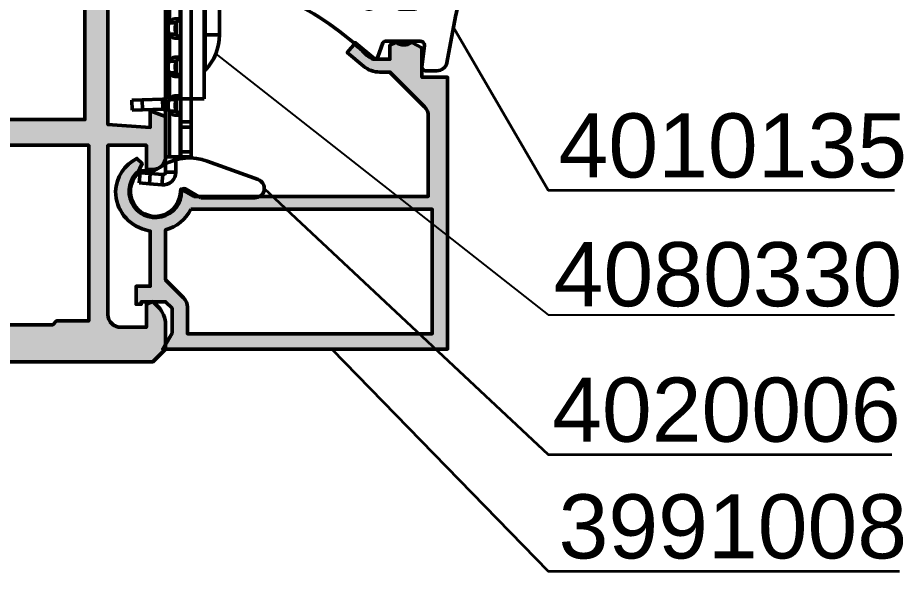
# Model space of a CAD drawing. Header units: millimetres. Extents: x -1 to 196, y 0 to 128.
# Drawn here: x 126.8 to 195.9, y 0 to 43.2 of the extents above; entities that cross this region are included whole.
import ezdxf

# ---------------------------------------------------------------- set-up
doc = ezdxf.new("R2010")
doc.units = ezdxf.units.MM
for name, color, linetype, lineweight in [('AM_1', 14, 'Continuous', 50), ('AM_5', 3, 'Continuous', 25), ('AM_6', 2, 'Continuous', 35), ('AM_C', 2, 'Continuous', 50), ('AM_S', 7, 'Continuous', 50), ('Docu-AM_8', 1, 'Continuous', 25), ('Shellsafeguard', 2, 'Continuous', 35)]:
    doc.layers.add(name, color=color, linetype=linetype, lineweight=lineweight)
doc.styles.add('SWISS', font='swiss.ttf')

# ---------------------------------------------------------------- blocks, each defined once
blk = doc.blocks.new('B-3010118_docu_wos')
at = {"layer": 'Docu-AM_8'}
h = blk.add_hatch(color=256, dxfattribs=at)
edge = h.paths.add_edge_path()
edge.add_line((-1.03442056940482e-13, 1.000000000000077), (-1.029980715962331e-13, 48.99999999999994))
edge.add_line((-1.029980715962331e-13, 48.99999999999994), (0.9999999999998755, 50.00000000000004))
edge.add_line((0.9999999999998755, 50.00000000000004), (2.89583694396481, 50.00000000000001))
edge.add_arc((2.895836943964784, 47.99999999999913), 2.000000000000874, 45.00000000001671, 89.99999999999932, ccw=False)
edge.add_line((4.310050506338087, 49.41421356237326), (4.712132034355987, 49.0121320343556))
edge.add_line((4.712132034355987, 49.0121320343556), (4.500000000000227, 48.49999999999995))
edge.add_line((4.500000000000227, 48.49999999999995), (2.699999999999051, 48.50000000000001))
edge.add_line((2.699999999999051, 48.50000000000001), (2.700000000000049, 46.4999999999995))
edge.add_arc((3.700000000000047, 46.50000000000001), 0.9999999999999982, 180.0000000000293, 269.9999999999999)
edge.add_line((3.700000000000045, 45.50000000000001), (16.89999999999986, 45.50000000000001))
edge.add_line((16.89999999999986, 45.50000000000001), (16.89999999999986, 48.4999999999995))
edge.add_line((16.89999999999986, 48.4999999999995), (15.00000000000023, 48.50000000000006))
edge.add_line((15.00000000000023, 48.50000000000006), (15.00000000000023, 49.00000000000001))
edge.add_arc((16.00000000000021, 49.00000000000002), 0.9999999999999858, 89.99999999999272, 180.0000000000008, ccw=False)
edge.add_line((16.00000000000034, 50.00000000000001), (19.14886532022875, 49.99999999999982))
edge.add_line((19.14886532022875, 49.99999999999982), (19.58562960134768, 48.80000000000059))
edge.add_line((19.58562960134768, 48.80000000000059), (18.27926256615374, 48.79999999999995))
edge.add_line((18.27926256615374, 48.79999999999995), (18.49999999999974, 45.49999999999981))
edge.add_line((18.49999999999974, 45.49999999999981), (48.50000000000005, 45.50000000000684))
edge.add_line((48.50000000000005, 45.50000000000684), (48.72073743384539, 48.79999999999952))
edge.add_line((48.72073743384539, 48.79999999999952), (47.41437039865118, 48.80000000000012))
edge.add_line((47.41437039865118, 48.80000000000012), (47.8511346797708, 49.99999999999981))
edge.add_line((47.8511346797708, 49.99999999999981), (50.99999999999966, 50.00000000000001))
edge.add_arc((50.99999999999979, 49.00000000000002), 0.9999999999999858, -7.958078640513122e-13, 90.00000000000728, ccw=False)
edge.add_line((51.99999999999977, 49.00000000000001), (51.99999999999977, 48.50000000000006))
edge.add_line((51.99999999999977, 48.50000000000006), (50.10000000000014, 48.4999999999995))
edge.add_line((50.10000000000014, 48.4999999999995), (50.10000000000014, 45.50000000000001))
edge.add_line((50.10000000000014, 45.50000000000001), (63.29999999999995, 45.50000000000001))
edge.add_arc((63.29999999999995, 46.50000000000001), 1, 270, 359.9999999999707)
edge.add_line((64.29999999999995, 46.4999999999995), (64.30000000000095, 48.50000000000001))
edge.add_line((64.30000000000095, 48.50000000000001), (62.49999999999977, 48.49999999999995))
edge.add_line((62.49999999999977, 48.49999999999995), (62.28786796564401, 49.0121320343556))
edge.add_line((62.28786796564401, 49.0121320343556), (62.68994949366191, 49.41421356237326))
edge.add_arc((64.10416305603522, 47.99999999999913), 2.000000000000875, 90.0000000000008, 134.9999999999835, ccw=False)
edge.add_line((64.10416305603519, 50.00000000000001), (65.9999999999999, 50.00000000000001))
edge.add_line((65.9999999999999, 50.00000000000001), (66.99999999999977, 49.00000000000001))
edge.add_line((66.99999999999977, 49.00000000000001), (66.99999999999977, 1.000000000000007))
edge.add_line((66.99999999999977, 1.000000000000009), (65.99999999999991, 6.661338147750939e-16))
edge.add_line((65.99999999999991, 6.38623823671004e-16), (64.10416305603519, 5.329070518200751e-15))
edge.add_arc((64.10416305603522, 2.000000000000877), 2.000000000000871, 225.0000000000165, 269.9999999999992, ccw=False)
edge.add_line((62.68994949366191, 0.5857864376267568), (62.28786796564401, 0.987867965644412))
edge.add_line((62.28786796564401, 0.987867965644412), (62.49999999999977, 1.500000000000062))
edge.add_line((62.49999999999977, 1.500000000000062), (64.30000000000095, 1.500000000000005))
edge.add_line((64.30000000000095, 1.500000000000005), (64.29999999999995, 3.500000000000517))
edge.add_arc((63.29999999999995, 3.500000000000005), 1, 2.931199194436777e-11, 90)
edge.add_line((63.29999999999995, 4.500000000000005), (50.10000000000014, 4.500000000000005))
edge.add_line((50.10000000000014, 4.500000000000005), (50.10000000000014, 1.500000000000515))
edge.add_line((50.10000000000014, 1.500000000000515), (51.99999999999977, 1.499999999999948))
edge.add_line((51.99999999999977, 1.499999999999948), (51.99999999999977, 1.000000000000005))
edge.add_arc((50.99999999999979, 0.9999999999999895), 0.9999999999999858, -90.00000000000728, 9.094947017729282e-13, ccw=False)
edge.add_line((50.99999999999966, 1.998401444325282e-15), (47.8511346797708, 1.998517131957586e-13))
edge.add_line((47.8511346797708, 1.998517131957586e-13), (47.4143703986512, 1.199999999999889))
edge.add_line((47.4143703986512, 1.199999999999889), (48.72073743384539, 1.200000000000492))
edge.add_line((48.72073743384539, 1.200000000000492), (48.50000000000006, 4.49999999999317))
edge.add_line((48.50000000000006, 4.49999999999317), (18.49999999999974, 4.50000000000021))
edge.add_line((18.49999999999974, 4.50000000000021), (18.27926256615374, 1.200000000000069))
edge.add_line((18.27926256615374, 1.200000000000069), (19.58562960134768, 1.199999999999422))
edge.add_line((19.58562960134768, 1.199999999999422), (19.14886532022875, 1.976196983832779e-13))
edge.add_line((19.14886532022875, 1.977224148145708e-13), (16.00000000000034, 1.998401444325282e-15))
edge.add_arc((16.00000000000021, 0.9999999999999895), 0.9999999999999875, 179.9999999999991, 270.00000000000733, ccw=False)
edge.add_line((15.00000000000023, 1.000000000000005), (15.00000000000023, 1.499999999999948))
edge.add_line((15.00000000000023, 1.499999999999948), (16.89999999999987, 1.500000000000515))
edge.add_line((16.89999999999987, 1.500000000000515), (16.89999999999986, 4.500000000000005))
edge.add_line((16.89999999999986, 4.500000000000005), (3.700000000000045, 4.500000000000005))
edge.add_arc((3.700000000000047, 3.500000000000007), 0.9999999999999982, 90.0000000000001, 179.9999999999708)
edge.add_line((2.700000000000049, 3.500000000000517), (2.699999999999051, 1.500000000000005))
edge.add_line((2.699999999999051, 1.500000000000005), (4.500000000000227, 1.500000000000062))
edge.add_line((4.500000000000227, 1.500000000000062), (4.712132034355987, 0.987867965644412))
edge.add_line((4.712132034355987, 0.987867965644412), (4.310050506338087, 0.5857864376267568))
edge.add_arc((2.895836943964784, 2.000000000000877), 2.000000000000871, 270.0000000000007, 314.99999999998346, ccw=False)
edge.add_line((2.89583694396481, 5.329070518200751e-15), (0.9999999999998763, -3.209471837271603e-14))
edge.add_line((0.9999999999998763, -3.209471837271603e-14), (-1.034727858950646e-13, 1.000000000000077))
h.paths.add_polyline_path([(48.10000002715257, 43.70000000000687), (18.89999997284858, 43.69999999999985), (18.89999997284858, 6.300000000000171), (48.10000002715257, 6.299999999993149)], flags=0)
edge = h.paths.add_edge_path(flags=0)
edge.add_line((16.90000020798141, 44.00000000000293), (3.199999999999477, 44.00000000000009))
edge.add_line((3.199999999999477, 44.00000000000009), (3.199999999999547, 41.49999999999988))
edge.add_line((3.199999999999547, 41.49999999999988), (2.899999999999908, 41.2000000000001))
edge.add_line((2.899999999999908, 41.2000000000001), (2.900000000001242, 28.12347523777213))
edge.add_line((2.900000000001242, 28.12347523777213), (2.876190476191719, 28.04910677972994))
edge.add_arc((12.40000000000122, 25.00000000000001), 9.999999999999982, 162.2472098380533, 197.7527901619468)
edge.add_line((2.876190476191724, 21.95089322027006), (2.900000000001244, 21.87652476222787))
edge.add_line((2.900000000001244, 21.87652476222787), (2.900000000000598, 8.800000000000196))
edge.add_line((2.900000000000598, 8.800000000000196), (3.199999999999546, 8.500000000000137))
edge.add_line((3.199999999999546, 8.500000000000137), (3.199999999999477, 5.999999999999932))
edge.add_line((3.199999999999477, 5.999999999999932), (16.90000020797842, 6.000000000000018))
edge.add_line((16.90000020797842, 6.000000000000018), (16.90000020689833, 21.87652476222788))
edge.add_line((16.90000020689833, 21.87652476222788), (16.92380973070785, 21.95089322027007))
edge.add_arc((7.400000206898351, 25), 9.999999999999975, 342.2472098380533, 377.7527901619468)
edge.add_line((16.92380973070784, 28.04910677972996), (16.90000020689832, 28.12347523777214))
edge.add_line((16.90000020689832, 28.12347523777214), (16.90000020798141, 44.00000000000293))
edge = h.paths.add_edge_path(flags=0)
edge.add_line((63.80000000000007, 44.00000000000009), (50.09999979201653, 43.99999999999999))
edge.add_line((50.09999979201653, 43.99999999999999), (50.0999997931026, 28.12347523777213))
edge.add_line((50.0999997931026, 28.12347523777213), (50.07619026929307, 28.04910677972994))
edge.add_arc((59.59999979310258, 25.00000000000001), 9.999999999999988, 162.2472098380533, 197.7527901619468)
edge.add_line((50.07619026929308, 21.95089322027006), (50.0999997931026, 21.87652476222787))
edge.add_line((50.0999997931026, 21.87652476222787), (50.09999979201653, 6.000000000000032))
edge.add_line((50.09999979201653, 6.000000000000031), (63.80000000000007, 5.999999999999932))
edge.add_line((63.80000000000007, 5.999999999999932), (63.8, 8.500000000000139))
edge.add_line((63.8, 8.500000000000139), (64.09999999999964, 8.79999999999992))
edge.add_line((64.09999999999964, 8.79999999999992), (64.09999999999968, 21.87652476222787))
edge.add_line((64.09999999999968, 21.87652476222787), (64.1238095238092, 21.95089322027007))
edge.add_arc((54.59999999999968, 25.00000000000001), 9.999999999999996, 342.2472098380533, 377.7527901619467)
edge.add_line((64.1238095238092, 28.04910677972994), (64.09999999999968, 28.12347523777213))
edge.add_line((64.09999999999968, 28.12347523777213), (64.09999999999964, 41.20000000000012))
edge.add_line((64.09999999999964, 41.20000000000012), (63.8, 41.49999999999988))
edge.add_line((63.8, 41.49999999999988), (63.80000000000007, 44.00000000000009))
at = {"layer": 'AM_S'}
blk.add_lwpolyline([(66.99999999999977, 49.00000000000001), (66.99999999999977, 1.000000000000009), (65.99999999999991, 6.38623823671004e-16), (64.10416305603519, 5.329070518200751e-15, -0.1989123673795796), (62.68994949366191, 0.5857864376267568), (62.28786796564401, 0.987867965644412), (62.49999999999977, 1.500000000000062), (64.30000000000095, 1.500000000000005), (64.29999999999995, 3.500000000000517, 0.4142135623729452), (63.29999999999995, 4.500000000000005), (50.10000000000014, 4.500000000000005), (50.10000000000014, 1.500000000000515), (51.99999999999977, 1.499999999999948), (51.99999999999977, 1.000000000000005, -0.4142135623731367), (50.99999999999966, 1.998401444325282e-15), (47.8511346797708, 1.998517131957586e-13), (47.4143703986512, 1.199999999999889), (48.72073743384539, 1.200000000000492), (48.50000000000006, 4.49999999999317), (18.49999999999974, 4.50000000000021)], format="xyb", dxfattribs=at)
for points in [[(48.10000002715257, 43.70000000000687), (18.89999997284858, 43.69999999999985), (18.89999997284858, 6.300000000000171), (48.10000002715257, 6.299999999993149), (48.10000002715257, 43.70000000000687, 0.4142135623731638)], [(63.80000000000007, 44.00000000000009), (50.09999979201653, 43.99999999999999), (50.0999997931026, 28.12347523777213), (50.07619026929307, 28.04910677972994, 0.156173761888607), (50.07619026929308, 21.95089322027006), (50.0999997931026, 21.87652476222787), (50.09999979201653, 6.000000000000031), (63.80000000000007, 5.999999999999932), (63.8, 8.500000000000139), (64.09999999999964, 8.79999999999992), (64.09999999999968, 21.87652476222787), (64.1238095238092, 21.95089322027007, 0.1561737618886064), (64.1238095238092, 28.04910677972994), (64.09999999999968, 28.12347523777213), (64.09999999999964, 41.20000000000012), (63.8, 41.49999999999988), (63.80000000000007, 44.00000000000009, 0.414213562373428)]]:
    blk.add_lwpolyline(points, format="xyb", close=True, dxfattribs=at)
blk = doc.blocks.new('B-3991008_docu_wos')
at = {"layer": 'Docu-AM_8'}
h = blk.add_hatch(color=256, dxfattribs=at)
edge = h.paths.add_edge_path()
edge.add_line((-11.89999999999996, 2.203115392854691), (-12.48361182593791, 1.192270058432068))
edge.add_line((-12.48361182593791, 1.192270058432068), (-12.03999999999996, 1.132588937151354))
edge.add_arc((-12.29999999999995, -0.8000000000000375), 1.949999999999984, -133.4080127777193, 82.33774433923429, ccw=False)
edge.add_line((-13.64001877441193, -2.216633221487996), (-14.47321452147776, -1.828107663889092))
edge.add_line((-14.47321452147776, -1.828107663889092), (-14.8688738196423, -2.23306716015211))
edge.add_arc((-12.18013562322083, -0.902395558627594), 2.999999999999932, 206.3310657647786, 267.7101380083817)
edge.add_arc((-12.29999999999991, -0.7999999999999797), 3.100000000000013, 269.9999888791808, 345.5224878140693)
edge.add_line((-9.29843790668916, -1.575000000000024), (-9.201613323033987, -1.200000000000034))
edge.add_line((-9.201613323033987, -1.200000000000034), (-4.899999999999963, -1.200000000000024))
edge.add_line((-4.899999999999963, -1.200000000000024), (-4.899999999999988, -2.3))
edge.add_line((-4.899999999999988, -2.3), (-3.5, -2.300000000000026))
edge.add_line((-3.5, -2.300000000000026), (-3.5, -1.90000000000007))
edge.add_line((-3.5, -1.90000000000007), (-3.69999999999996, -1.90000000000007))
edge.add_line((-3.69999999999996, -1.90000000000007), (-3.69999999999996, 2.131628207280301e-14))
edge.add_line((-3.69999999999996, 2.131628207280301e-14), (-3.19999999999996, 0.5000000000000213))
edge.add_line((-3.19999999999996, 0.5000000000000213), (-1.246410161513722, 0.5000000000000213))
edge.add_line((-1.246410161513722, 0.5000000000000213), (0, -0.2196152422706432))
edge.add_line((-1.035751345774633e-16, -0.2196152422706432), (3.061616997868395e-17, 22.00000000000001))
edge.add_line((3.061616997868395e-17, 22.00000000000001), (-21.20000005166107, 22.00000000000036))
edge.add_line((-21.20000005166107, 22.00000000000036), (-21.19999970891076, 20.00000000000001))
edge.add_line((-21.19999970891076, 20.00000000000001), (-23.50000034275029, 20.00000000000001))
edge.add_line((-23.50000034275029, 20.00000000000001), (-23.90397134275074, 19.20536999999998))
edge.add_arc((-24.71191408617337, 18.61610855630205), 1.000000262839087, -38.88618498072577, 36.104604522801424, ccw=False)
edge.add_line((-23.93351934275081, 17.98833299999998), (-23.70000134275062, 17.49999999999999))
edge.add_line((-23.70000134275062, 17.49999999999999), (-22.6, 17.49999999999999))
edge.add_line((-22.6, 17.49999999999999), (-22.6, 16.35044140847464))
edge.add_line((-22.6, 16.35044140847464), (-23.88302331593942, 14.82139397750241))
edge.add_line((-23.88302331593942, 14.82139397750241), (-23.11697834275067, 14.17860699999998))
edge.add_line((-23.11697834275067, 14.17860699999998), (-22.06791234275035, 15.42883599999997))
edge.add_arc((-23.60000193702863, 16.71441338904894), 2.000001937031503, 319.9999654235025, 359.9999029109925)
edge.add_line((-21.6, 16.71440999999997), (-21.6, 17.49999999999999))
edge.add_line((-21.6, 17.49999999999999), (-18.89289356156398, 20.20710678118659))
edge.add_arc((-18.18560741532434, 19.49973156122806), 1.00031664710426, 89.43748814388391, 134.9963923888267, ccw=False)
edge.add_line((-18.17578678037764, 20.49999999999994), (-11.89999999999996, 20.49999999999994))
edge.add_line((-11.89999999999996, 20.49999999999994), (-11.89999999999996, 2.203115392854691))
edge = h.paths.add_edge_path(flags=16)
edge.add_arc((-12.29999999999995, -0.800000000000034), 3.100000000000001, 14.955248316643974, 63.15278667399599, ccw=False)
edge.add_line((-9.30500417362557, 3.404394821604484e-17), (-5.397056274847699, 0))
edge.add_line((-5.397056274847699, 0), (-3.989949493661136, 1.40710678118657))
edge.add_arc((-3.282842712474586, 0.7000000000000242), 0.9999999999999999, 90, 135.0000000000001, ccw=False)
edge.add_line((-3.282842712474587, 1.700000000000024), (-1.199999999999996, 1.700000000000025))
edge.add_line((-1.199999999999996, 1.700000000000025), (-1.199999999999996, 20.8))
edge.add_line((-1.199999999999996, 20.8), (-10.89999999999996, 20.79999999999998))
edge.add_line((-10.89999999999996, 20.79999999999998), (-10.89999999999996, 1.965863337187841))
at = {"layer": 'AM_S'}
for points in [[(-11.89999999999996, 2.203115392854691), (-12.48361182593791, 1.192270058432068), (-12.03999999999996, 1.132588937151354, -1.373175899358104), (-13.64001877441193, -2.216633221487996), (-14.47321452147776, -1.828107663889092), (-14.8688738196423, -2.23306716015211, 0.2744090491249453), (-12.30000060169414, -3.899999999999935, 0.3419987673188581), (-9.29843790668916, -1.575000000000024), (-9.201613323033987, -1.200000000000034), (-4.899999999999963, -1.200000000000024), (-4.899999999999988, -2.3), (-3.5, -2.300000000000026), (-3.5, -1.90000000000007), (-3.69999999999996, -1.90000000000007), (-3.69999999999996, 2.131628207280301e-14), (-3.19999999999996, 0.5000000000000213), (-1.246410161513722, 0.5000000000000213), (-1.035751345774633e-16, -0.2196152422706432), (3.061616997868395e-17, 22.00000000000001), (-21.20000005166107, 22.00000000000036), (-21.19999970891076, 20.00000000000001), (-23.50000034275029, 20.00000000000001), (-23.90397134275074, 19.20536999999998, -0.3394094402287316), (-23.93351934275081, 17.98833299999998), (-23.70000134275062, 17.49999999999999), (-22.6, 17.49999999999999), (-22.6, 16.35044140847464), (-23.88302331593942, 14.82139397750241), (-23.11697834275067, 14.17860699999998), (-22.06791234275035, 15.42883599999997, 0.1763266994656899), (-21.6, 16.71440999999997), (-21.6, 17.49999999999999), (-18.89289356156398, 20.20710678118659, -0.2014487717177971), (-18.17578678037764, 20.49999999999994), (-11.89999999999996, 20.49999999999994), (-11.89999999999996, 2.203115392854691)], [(-10.89999999999996, 1.965863337187841, -0.2134575926161353), (-9.30500417362557, 3.404394821604484e-17), (-5.397056274847699, 0), (-3.989949493661136, 1.40710678118657, -0.1989123673796585), (-3.282842712474587, 1.700000000000024), (-1.199999999999996, 1.700000000000025), (-1.199999999999996, 20.8), (-10.89999999999996, 20.79999999999998), (-10.89999999999996, 1.965863337187841)]]:
    blk.add_lwpolyline(points, format="xyb", close=True, dxfattribs=at)
blk = doc.blocks.new('B-4020006_docu_wos')
at = {"layer": 'AM_C'}
blk.add_lwpolyline([(0.5, 3.550000000000182), (-0.1928699384586139, 2.349914063552205, 0.580267303063473), (-0.01791687035046152, 2.049921702348001, -1.597324648268597), (-1.600000000000023, -1.281600561797859), (-1.600000000000023, -0.1248711305961479), (-2.067384683690022, 0.6846628882340156, -0.2216946626429356), (-2.362053551695908, 4.05274346153692), (-0.9185231964214609, 8.018810516950907, -0.8390996311772809), (0.5, 7.768686604660616), (0.5, 5.248306118210166)], format="xyb", close=True, dxfattribs=at)
blk = doc.blocks.new('4010135')
at = {"layer": 'AM_C'}
for points in [[(-2.238378287470823, 2.63018659275167), (-2.899827065722775, 2.776847363241359, -0.2233698971046997), (-3.91000535953458, 3.557272837915662, 0.7874867761901465), (-5.799999042576474, 3.101127869273114), (-5.799999042576474, -0.5338721307271044, 0.1717144022899822), (-4.909920539694667, -3.05002221356699), (-4.585265428278717, -3.342342988888049, 0.1853390449315336), (-3.916134821919741, -3.59919816341062), (-3.332374941592889, -3.59919816341062, -0.6370702610958396), (-2.924551200306723, -4.473778998946727), (-4.626739426734957, -9.158497155736768, -0.1434314828787488), (-4.726565439902515, -9.29442728005506, -0.1766695628238609), (-4.797464884757574, -9.101452799266553), (-4.800001650218292, -8.02818405495509, 1.000000000820413), (-5.799998856955199, -8.030547636665688), (-5.795126208430702, -10.09209469101552, 0.7295156890778255), (-3.556599913297532, -10.54881831806779, -0.08839701829080437), (0.7866792923286994, -4.297179668864374, 0.03355641422639791), (1.052749361146425, -3.881230703025722, 0.4801675432281971), (0.9026062269751947, -3.437712727010876), (-0.1684038446876457, -3.047896940326609, -0.3152987891044773), (-0.2999998160225914, -2.85995841616932), (-0.2999998160225914, -0.09999992381108314, -0.4496975790873204), (0.03579866476366078, 0.1978565328472541), (1.664201703191338, 0.002143619529306307, 0.4496975793339012), (2.000000183977363, 0.3000000761885531), (2.000000183977363, 1.172823576364863, 0.348859483845986), (1.380950757747542, 1.952090468932511), (-2.238378287470823, 2.63018659275167)], [(-3.309999042576692, 0.04712786927302659, -0.309238000224717), (-2.799999042576474, -0.698872130727068), (-2.799999042576474, -1.598872130727614, -0.6390370000000004), (-4.117999042576685, -2.208872130727286, -0.2202290002150513), (-4.999999042576519, -0.3028721307273372), (-4.999999042576519, 3.151127869272386, -0.9999999999999999), (-4.699999042576565, 3.151127869272386), (-4.699999042576565, 2.784127869273107, -0.3178370002258206), (-4.89999904257661, 2.50112786927275), (-4.902999042576539, 2.37612786927275, 0.3092369999999997), (-3.309999042576692, 0.04712786927302659)]]:
    blk.add_lwpolyline(points, format="xyb", close=True, dxfattribs=at)
blk = doc.blocks.new('4080323_Side')
at = {"layer": 'AM_C'}
for p, q in [((0.2174311485450744, 37.39923893961895), (0.2871557427424705, 38.19619469809276)), ((0.2871557427424705, 38.19619469809276), (1.265158231903115, 38.11063056739112)), ((1.195433637705719, 37.31367480891731), (1.265158231903115, 38.11063056739112)), ((2.06211399037602, 38.04090597319281), (1.265158231903115, 38.11063056739112)), ((2.06211399037602, 38.04090597319281), (1.992389396178623, 37.24395021471991)), ((1.195433637705719, 37.31367480891731), (0.2174311485450744, 37.39923893961895)), ((1.195433637705719, 37.31367480891731), (1.992389396178623, 37.24395021471991)), ((-0.8000000000047294, 36.0000000000009), (-0.8000000000047294, 37.20000000000072)), ((-5.456968210637569e-12, 37.20000000000072), (-0.8000000000047294, 37.20000000000072)), ((-5.456968210637569e-12, 36.0000000000009), (-5.456968210637569e-12, 37.20000000000072)), ((-2, 36.0000000000009), (-2, 35.61159660434259)), ((-2, 36.0000000000009), (-1.200000000000728, 36.0000000000009)), ((-1.141421356238425, 36.0000000000009), (-1.200000000000728, 36.0000000000009)), ((-1.200000000000728, 35.61159660434259), (-1.200000000000728, 36.0000000000009)), ((-1.141421356238425, 32.7500000000009), (-1.141421356238425, 36.0000000000009)), ((-0.2928932188151521, 36.0000000000009), (-1.141421356238425, 36.0000000000009)), ((-0.2928932188151521, 32.45000000000072), (-0.2928932188151521, 36.0000000000009)), ((-0.2928932188151521, 36.0000000000009), (-1.818989403545856e-12, 36.0000000000009)), ((-1.818989403545856e-12, 1.000000000000909), (-1.818989403545856e-12, 36.0000000000009)), ((-2, 34.0000000000009), (-2, 35.61159660434259)), ((-1.200000000000728, 35.61159660434259), (-2, 35.61159660434259)), ((-1.200000000000728, 35.61159660434259), (-1.199999999998909, 33.6900094323837)), ((-2, 33.6900094323837), (-2, 34.0000000000009)), ((-2, 33.6900094323837), (-2, 33.27841282804183)), ((-2, 33.6900094323837), (-1.199999999998909, 33.6900094323837)), ((-2, 31.5000000000009), (-2, 33.27841282804183)), ((-1.199999999998909, 33.27841282804183), (-2, 33.27841282804183)), ((-1.199999999998909, 33.27841282804183), (-1.199999999998909, 33.6900094323837)), ((-1.199999999998909, 33.27841282804183), (-1.199999999998909, 3.721587171959072)), ((-1.141421356238425, 32.7500000000009), (-1.200000000000728, 32.7500000000009)), ((-0.7171572875267884, 32.7500000000009), (-1.141421356238425, 32.7500000000009)), ((-0.8585786437652132, 32.45000000000072), (-0.2928932188151521, 32.45000000000072)), ((-0.8585786437652132, 32.45000000000072), (-0.8585786437652132, 31.55000000000108)), ((0.2069798993361474, 32.30012183459711), (1.798903488628639, 32.35571303130745)), ((0.2348994966978353, 31.50060917298196), (0.2069798993361474, 32.30012183459711)), ((2.598416150243793, 32.38363262866914), (1.798903488628639, 32.35571303130745)), ((1.826823085992146, 31.55620036969139), (1.798903488628639, 32.35571303130745)), ((2.598416150243793, 32.38363262866914), (2.626335747605481, 31.58411996705399)), ((-2, 1.000000000000909), (-2, 31.5000000000009)), ((-1.200000000000728, 31.2500000000009), (-1.141421356238425, 31.2500000000009)), ((-1.141421356238425, 29.7500000000009), (-1.141421356238425, 31.2500000000009)), ((-1.141421356238425, 31.2500000000009), (-0.7171572875267884, 31.2500000000009)), ((-0.2928932188151521, 31.55000000000108), (-0.8585786437652132, 31.55000000000108)), ((-0.2928932188151521, 29.45000000000072), (-0.2928932188151521, 31.55000000000108)), ((0.2348994966978353, 31.50060917298196), (1.826823085992146, 31.55620036969139)), ((1.826823085992146, 31.55620036969139), (2.626335747605481, 31.58411996705399)), ((-1.141421356238425, 29.7500000000009), (-1.200000000000728, 29.7500000000009)), ((-0.7171572875267884, 29.7500000000009), (-1.141421356238425, 29.7500000000009)), ((-0.8585786437652132, 29.45000000000072), (-0.2928932188151521, 29.45000000000072)), ((-0.8585786437652132, 29.45000000000072), (-0.8585786437652132, 28.55000000000108)), ((-0.2928932188151521, 28.55000000000108), (-0.8585786437652132, 28.55000000000108)), ((-0.2928932188151521, 26.45000000000072), (-0.2928932188151521, 28.55000000000108)), ((-1.200000000000728, 28.2500000000009), (-1.141421356238425, 28.2500000000009)), ((-1.141421356238425, 26.7500000000009), (-1.141421356238425, 28.2500000000009)), ((-1.141421356238425, 28.2500000000009), (-0.7171572875267884, 28.2500000000009)), ((-1.141421356238425, 26.7500000000009), (-1.200000000000728, 26.7500000000009)), ((-0.7171572875267884, 26.7500000000009), (-1.141421356238425, 26.7500000000009)), ((-0.8585786437652132, 26.45000000000072), (-0.2928932188151521, 26.45000000000072)), ((-0.8585786437652132, 26.45000000000072), (-0.8585786437652132, 25.55000000000017)), ((-1.200000000000728, 25.2500000000009), (-1.141421356238425, 25.2500000000009)), ((-1.141421356238425, 23.7500000000009), (-1.141421356238425, 25.2500000000009)), ((-1.141421356238425, 25.2500000000009), (-0.7171572875267884, 25.2500000000009)), ((-0.2928932188151521, 25.55000000000108), (-0.8585786437652132, 25.55000000000017)), ((-0.2928932188151521, 23.45000000000072), (-0.2928932188151521, 25.55000000000108)), ((-1.141421356238425, 23.7500000000009), (-1.200000000000728, 23.7500000000009)), ((-0.7171572875267884, 23.7500000000009), (-1.141421356238425, 23.7500000000009)), ((-0.8585786437652132, 23.45000000000072), (-0.2928932188151521, 23.45000000000072)), ((-0.8585786437652132, 23.45000000000072), (-0.8585786437652132, 22.55000000000017)), ((-1.200000000000728, 22.2500000000009), (-1.141421356238425, 22.2500000000009)), ((-1.141421356238425, 20.7500000000009), (-1.141421356238425, 22.2500000000009)), ((-1.141421356238425, 22.2500000000009), (-0.7171572875267884, 22.2500000000009)), ((-0.2928932188151521, 22.55000000000108), (-0.8585786437652132, 22.55000000000017)), ((-0.2928932188151521, 20.45000000000072), (-0.2928932188151521, 22.55000000000108)), ((-1.141421356238425, 20.7500000000009), (-1.200000000000728, 20.7500000000009)), ((-0.7171572875267884, 20.7500000000009), (-1.141421356238425, 20.7500000000009)), ((-0.8585786437652132, 20.45000000000072), (-0.2928932188151521, 20.45000000000072)), ((-0.8585786437652132, 20.45000000000072), (-0.8585786437652132, 19.55000000000017)), ((-0.2928932188151521, 19.55000000000108), (-0.8585786437652132, 19.55000000000017)), ((-0.2928932188151521, 17.45000000000072), (-0.2928932188151521, 19.55000000000108)), ((-1.200000000000728, 19.2500000000009), (-1.141421356238425, 19.2500000000009)), ((-1.141421356238425, 17.7500000000009), (-1.141421356238425, 19.2500000000009)), ((-1.141421356238425, 19.2500000000009), (-0.7171572875267884, 19.2500000000009)), ((-1.141421356238425, 17.7500000000009), (-1.200000000000728, 17.7500000000009)), ((-0.7171572875267884, 17.7500000000009), (-1.141421356238425, 17.7500000000009)), ((-0.8585786437652132, 17.45000000000072), (-0.2928932188151521, 17.45000000000072)), ((-0.8585786437652132, 17.45000000000072), (-0.8585786437652132, 16.55000000000017)), ((-1.200000000000728, 16.2500000000009), (-1.141421356238425, 16.2500000000009)), ((-1.141421356238425, 14.7500000000009), (-1.141421356238425, 16.2500000000009)), ((-1.141421356238425, 16.2500000000009), (-0.7171572875267884, 16.2500000000009)), ((-0.2928932188151521, 16.55000000000108), (-0.8585786437652132, 16.55000000000017)), ((-0.2928932188151521, 14.45000000000072), (-0.2928932188151521, 16.55000000000108)), ((-1.141421356238425, 14.7500000000009), (-1.200000000000728, 14.7500000000009)), ((-0.7171572875267884, 14.7500000000009), (-1.141421356238425, 14.7500000000009)), ((-0.8585786437652132, 14.45000000000072), (-0.2928932188151521, 14.45000000000072)), ((-0.8585786437652132, 14.45000000000072), (-0.8585786437652132, 13.55000000000017)), ((-1.200000000000728, 13.2500000000009), (-1.141421356238425, 13.2500000000009)), ((-1.141421356238425, 11.75000000000091), (-1.141421356238425, 13.2500000000009)), ((-1.141421356238425, 13.2500000000009), (-0.7171572875267884, 13.2500000000009)), ((-0.2928932188151521, 13.55000000000108), (-0.8585786437652132, 13.55000000000017)), ((-0.2928932188151521, 11.45000000000073), (-0.2928932188151521, 13.55000000000108)), ((-1.141421356238425, 11.75000000000091), (-1.200000000000728, 11.75000000000091)), ((-0.7171572875267884, 11.75000000000091), (-1.141421356238425, 11.75000000000091)), ((-0.8585786437652132, 11.45000000000073), (-0.2928932188151521, 11.45000000000073)), ((-0.8585786437652132, 11.45000000000073), (-0.8585786437652132, 10.55000000000018)), ((-0.2928932188151521, 10.55000000000109), (-0.8585786437652132, 10.55000000000018)), ((-0.2928932188151521, 8.450000000000728), (-0.2928932188151521, 10.55000000000109)), ((-1.200000000000728, 10.25000000000091), (-1.141421356238425, 10.25000000000091)), ((-1.141421356238425, 8.75000000000091), (-1.141421356238425, 10.25000000000091)), ((-1.141421356238425, 10.25000000000091), (-0.7171572875267884, 10.25000000000091)), ((-1.141421356238425, 8.75000000000091), (-1.200000000000728, 8.75000000000091)), ((-0.7171572875267884, 8.75000000000091), (-1.141421356238425, 8.75000000000091)), ((-0.8585786437652132, 8.450000000000728), (-0.2928932188151521, 8.450000000000728)), ((-0.8585786437652132, 8.450000000000728), (-0.8585786437652132, 7.550000000000182)), ((-1.200000000000728, 7.250000000000909), (-1.141421356238425, 7.250000000000909)), ((-1.141421356238425, 5.750000000000909), (-1.141421356238425, 7.250000000000909)), ((-1.141421356238425, 7.250000000000909), (-0.7171572875267884, 7.250000000000909)), ((-0.2928932188151521, 7.550000000001091), (-0.8585786437652132, 7.550000000000182)), ((-0.2928932188151521, 5.450000000000728), (-0.2928932188151521, 7.550000000001091)), ((-1.141421356238425, 5.750000000000909), (-1.200000000000728, 5.750000000000909)), ((-0.7171572875267884, 5.750000000000909), (-1.141421356238425, 5.750000000000909)), ((-0.8585786437652132, 5.450000000000728), (-0.2928932188151521, 5.450000000000728)), ((-0.8585786437652132, 5.450000000000728), (-0.8585786437652132, 4.550000000000182)), ((0.2348994966978353, 5.499390827019852), (0.2069798993361474, 4.699878165404698)), ((0.2348994966978353, 5.499390827019852), (1.826823085992146, 5.443799630309513)), ((1.798903488628639, 4.64428696869436), (1.826823085992146, 5.443799630309513)), ((2.626335747605481, 5.415880032947825), (1.826823085992146, 5.443799630309513)), ((2.626335747605481, 5.415880032947825), (2.598416150243793, 4.616367371332672)), ((-1.200000000000728, 4.250000000000909), (-1.141421356238425, 4.250000000000909)), ((-1.141421356238425, 1.000000000000909), (-1.141421356238425, 4.250000000000909)), ((-1.141421356238425, 4.250000000000909), (-0.7171572875267884, 4.250000000000909)), ((-0.2928932188151521, 4.550000000001091), (-0.8585786437652132, 4.550000000000182)), ((-0.2928932188151521, 1.000000000000909), (-0.2928932188151521, 4.550000000001091)), ((0.2069798993361474, 4.699878165404698), (1.798903488628639, 4.64428696869436)), ((1.798903488628639, 4.64428696869436), (2.598416150243793, 4.616367371332672)), ((-2, 3.721587171959072), (-1.199999999998909, 3.721587171959072)), ((-1.199999999998909, 3.309990567618115), (-1.199999999998909, 3.721587171959072)), ((-1.199999999998909, 3.309990567618115), (-2, 3.309990567618115)), ((-2, 1.388403395659225), (-2, 3.000000000000909)), ((-1.199999999998909, 3.309990567618115), (-1.200000000000728, 1.388403395659225)), ((-2, 1.388403395659225), (-1.200000000000728, 1.388403395659225)), ((-2, 1.388403395659225), (-2, 1.000000000000909)), ((-1.200000000000728, 1.000000000000909), (-1.200000000000728, 1.388403395659225)), ((-1.200000000000728, 1.000000000000909), (-2, 1.000000000000909)), ((-1.141421356238425, 1.000000000000909), (-1.200000000000728, 1.000000000000909)), ((-0.2928932188151521, 1.000000000000909), (-1.141421356238425, 1.000000000000909)), ((-0.8000000000047294, -0.1999999999989086), (-0.8000000000047294, 1.000000000000909)), ((-0.2928932188151521, 1.000000000000909), (-1.818989403545856e-12, 1.000000000000909)), ((-5.456968210637569e-12, -0.1999999999989086), (-5.456968210637569e-12, 1.000000000000909)), ((-5.456968210637569e-12, -0.1999999999989086), (-0.8000000000047294, -0.1999999999989086)), ((0.2174311485450744, -0.3992389396180442), (1.195433637705719, -0.3136748089154935)), ((0.2871557427424705, -1.196194698090949), (0.2174311485450744, -0.3992389396180442)), ((1.992389396178623, -0.2439502147180974), (1.195433637705719, -0.3136748089154935)), ((1.265158231903115, -1.110630567389308), (1.195433637705719, -0.3136748089154935)), ((1.992389396178623, -0.2439502147180974), (2.06211399037602, -1.040905973191002)), ((0.2871557427424705, -1.196194698090949), (1.265158231903115, -1.110630567389308)), ((1.265158231903115, -1.110630567389308), (2.06211399037602, -1.040905973191002))]:
    blk.add_line(p, q, dxfattribs=at)
for centre, radius, start, end in [((0.1999999999952706, 37.20000000000072), 1.000000000000002, 85.00000000002635, 180), ((0.1999999999952706, 37.20000000000072), 0.2, 85.00000000002635, 180), ((1.999999999996362, 30.0000000000009), 4, 138.7121682483362, 143.1301023542335), ((0.1999999999952706, 32.5000000000009), 0.1999999999999984, 180, 272.0000000000036), ((0.1999999999952706, 32.5000000000009), 0.999999999999907, 258.463040967142, 272.0000000000036), ((0.1999999999952706, 4.500000000000909), 0.9999999999999468, 87.99999999999635, 101.536959032858), ((1.999999999996362, 7.000000000000909), 4, 216.8698976457665, 221.2878317516638), ((0.1999999999952706, 4.500000000000909), 0.2000000000000013, 87.99999999999635, 180), ((0.1999999999952706, -0.1999999999989086), 1.000000000000001, 180, 274.9999999999736), ((0.1999999999952706, -0.1999999999989086), 0.2000000000000013, 180, 274.9999999999736)]:
    blk.add_arc(centre, radius, start, end, dxfattribs=at)
at = {"layer": 'AM_C', "extrusion": (0, 0, -1)}
for centre, major_axis, ratio, start_param, end_param in [((-1.28284271247685, 32.0000000000009), (-2.534661140423152e-13, -0.749999999999799), 0.7071067811862697, 3.298444740510635, 4.06888787159089), ((-0.7171572875267884, 32.0000000000009), (3.660658749550008e-13, -0.75), 0.7071067811864619, 3.141592653590484, 4.068887871592054), ((-1.28284271247685, 32.0000000000009), (-1.212792741750837e-16, -0.7499999999995041), 0.7071067811868313, 4.068887871590833, 5.355890089178546), ((-1.28284271247685, 32.0000000000009), (7.701935520414001e-13, -0.7499999999999809), 0.7071067811857435, -0.9272952180007911, -0.1568520869199472), ((-0.7171572875267884, 32.0000000000009), (-6.071630840266565e-13, -0.7499999999999999), 0.7071067811867834, -0.9272952180021086, -1.144861982993461e-12), ((-1.28284271247685, 29.0000000000009), (-2.534661140423152e-13, -0.749999999999799), 0.7071067811862697, 3.298444740510635, 4.06888787159089), ((-0.7171572875267884, 29.0000000000009), (3.660658749550008e-13, -0.75), 0.7071067811864619, 3.141592653590484, 4.068887871592054), ((-1.28284271247685, 29.0000000000009), (-1.212792741750837e-16, -0.7499999999995041), 0.7071067811868313, 4.068887871590833, 5.355890089178546), ((-1.28284271247685, 29.0000000000009), (1.073750272409209e-12, -0.7499999999999926), 0.7071067811859535, -0.9272952180005167, -0.1568520869197594), ((-0.7171572875267884, 29.0000000000009), (-6.071630840266565e-13, -0.7499999999999999), 0.7071067811867834, -0.9272952180021086, -1.144861982993461e-12), ((-1.28284271247685, 26.0000000000009), (-5.579065512094819e-13, -0.7499999999998107), 0.7071067811864794, 3.298444740510447, 4.068887871590614), ((-1.28284271247685, 26.0000000000009), (-1.212792741750837e-16, -0.7499999999995041), 0.7071067811868313, 4.068887871590833, 5.355890089178546), ((-0.7171572875267884, 26.0000000000009), (-8.862760608306035e-14, -0.75), 0.7071067811858556, 3.141592653589626, 4.068887871591625), ((-1.28284271247685, 26.0000000000009), (6.002043135432762e-13, -0.7500000000000346), 0.7071067811863297, -0.9272952180006261, -0.1568520869205594), ((-0.7171572875267884, 26.0000000000009), (-1.521628809706501e-13, -0.75), 0.707106781186177, -0.9272952180016796, -2.871036741680655e-13), ((-1.28284271247685, 23.0000000000009), (-5.579065512094819e-13, -0.7499999999998107), 0.7071067811864794, 3.298444740510447, 4.068887871590614), ((-0.7171572875267884, 23.0000000000009), (-8.849615379002989e-14, -0.7499999999999999), 0.7071067811858558, 3.141592653589198, 4.068887871591624), ((-1.28284271247685, 23.0000000000009), (-1.212792741750837e-16, -0.7499999999995041), 0.7071067811868313, 4.068887871590833, 5.355890089178546), ((-1.28284271247685, 23.0000000000009), (1.073750272409209e-12, -0.7499999999999926), 0.7071067811859535, -0.9272952180005167, -0.1568520869197594), ((-0.7171572875267884, 23.0000000000009), (-1.521628809706501e-13, -0.75), 0.707106781186177, -0.9272952180016796, -2.871036741680655e-13), ((-1.28284271247685, 20.0000000000009), (-5.579065512094819e-13, -0.7499999999998107), 0.7071067811864794, 3.298444740510447, 4.068887871590614), ((-0.7171572875267884, 20.0000000000009), (-8.849615379002989e-14, -0.7499999999999999), 0.7071067811858558, 3.141592653589198, 4.068887871591624), ((-1.28284271247685, 20.0000000000009), (-1.212792741750837e-16, -0.7499999999995041), 0.7071067811868313, 4.068887871590833, 5.355890089178546), ((-1.28284271247685, 20.0000000000009), (6.002043135432762e-13, -0.7500000000000346), 0.7071067811863297, -0.9272952180006261, -0.1568520869205594), ((-0.7171572875267884, 20.0000000000009), (1.356558901727072e-12, -0.75), 0.7071067811858015, -0.9272952180002573, 2.557953848736361e-12), ((-1.28284271247685, 17.0000000000009), (-5.579065512094819e-13, -0.7499999999998107), 0.7071067811864794, 3.298444740510447, 4.068887871590614), ((-1.28284271247685, 17.0000000000009), (-1.212792741750837e-16, -0.7499999999995041), 0.7071067811868313, 4.068887871590833, 5.355890089178546), ((-0.7171572875267884, 17.0000000000009), (-4.473170958935025e-13, -0.75), 0.7071067811860551, 3.14159265358895, 4.068887871591286), ((-1.28284271247685, 17.0000000000009), (6.002043135432762e-13, -0.7500000000000346), 0.7071067811863297, -0.9272952180006261, -0.1568520869205594), ((-0.7171572875267884, 17.0000000000009), (1.356558901727072e-12, -0.75), 0.7071067811858015, -0.9272952180002573, 2.557953848736361e-12), ((-1.28284271247685, 14.0000000000009), (-5.579065512094819e-13, -0.7499999999998107), 0.7071067811864794, 3.298444740510447, 4.068887871590614), ((-0.7171572875267884, 14.0000000000009), (-4.473170958935025e-13, -0.75), 0.7071067811860551, 3.14159265358895, 4.068887871591286), ((-1.28284271247685, 14.0000000000009), (-1.212792741750837e-16, -0.7499999999995041), 0.7071067811868313, 4.068887871590833, 5.355890089178546), ((-1.28284271247685, 14.0000000000009), (6.002043135432762e-13, -0.7500000000000346), 0.7071067811863297, -0.9272952180006261, -0.1568520869205594), ((-0.7171572875267884, 14.0000000000009), (2.061760693938254e-13, -0.75), 0.7071067811863766, -0.9272952180013421, 3.885780586188048e-13), ((-0.7171572875267884, 11.00000000000091), (-4.473170958935025e-13, -0.75), 0.7071067811860551, 3.14159265358895, 4.068887871591286), ((-1.28284271247685, 11.00000000000091), (-5.579065512094819e-13, -0.7499999999998107), 0.7071067811864794, 3.298444740510447, 4.068887871590614), ((-1.28284271247685, 11.00000000000091), (-1.212792741750837e-16, -0.7499999999995041), 0.7071067811868313, 4.068887871590833, 5.355890089178546), ((-1.28284271247685, 11.00000000000091), (6.002043135432762e-13, -0.7500000000000346), 0.7071067811863297, -0.9272952180006261, -0.1568520869205594), ((-0.7171572875267884, 11.00000000000091), (1.356558901727072e-12, -0.75), 0.7071067811858015, -0.9272952180002573, 2.557953848736361e-12), ((-1.28284271247685, 8.00000000000091), (-5.579065512094819e-13, -0.7499999999998107), 0.7071067811864794, 3.298444740510447, 4.068887871590614), ((-1.28284271247685, 8.00000000000091), (-1.212792741750837e-16, -0.7499999999995041), 0.7071067811868313, 4.068887871590833, 5.355890089178546), ((-0.7171572875267884, 8.00000000000091), (3.660658749550008e-13, -0.75), 0.7071067811864619, 3.141592653590484, 4.068887871592054), ((-1.28284271247685, 8.00000000000091), (-8.682805154558617e-13, -0.7500000000001813), 0.7071067811868477, -0.9272952180021574, -0.1568520869231818), ((-0.7171572875267884, 8.00000000000091), (2.061760693938254e-13, -0.75), 0.7071067811863766, -0.9272952180013421, 3.885780586188048e-13), ((-1.28284271247685, 5.000000000000909), (9.10893890935109e-13, -0.7499999999999576), 0.7071067811869977, 3.298444740513069, 4.068887871592145), ((-0.7171572875267884, 5.000000000000909), (3.660658749550008e-13, -0.75), 0.7071067811864619, 3.141592653590484, 4.068887871592054), ((-1.28284271247685, 5.000000000000909), (-1.212792741750837e-16, -0.7499999999995041), 0.7071067811868313, 4.068887871590833, 5.355890089178546), ((-1.28284271247685, 5.000000000000909), (-8.682805154558617e-13, -0.7500000000001813), 0.7071067811868477, -0.9272952180021574, -0.1568520869231818), ((-0.7171572875267884, 5.000000000000909), (-6.071630840266565e-13, -0.7499999999999999), 0.7071067811867834, -0.9272952180021086, -1.144861982993461e-12)]:
    blk.add_ellipse(centre, major_axis=major_axis, ratio=ratio, start_param=start_param, end_param=end_param, dxfattribs=at)
at = {"layer": 'AM_C'}
for points, knots in [([(-0.2928932188151521, 31.55000000000108), (-0.2816085105896491, 31.57127864989342), (-0.271604298010061, 31.59303204361822), (-0.2406187195119855, 31.66953990843921), (-0.2227859440408793, 31.73346743845558), (-0.1999544284662989, 31.8667229734865), (-0.1948274101177958, 31.93605797931104), (-0.1948274101177958, 32.06394202068986), (-0.1999544284662989, 32.13327702651531), (-0.2227859440408793, 32.26653256154622), (-0.2406187195119855, 32.33046009156259), (-0.271604298010061, 32.40696795638359), (-0.2816085105896491, 32.42872135010747), (-0.2928932188151521, 32.45000000000072)], [0.1615576072431674, 0.1615576072431674, 0.1615576072431674, 0.1615576072431674, 0.169134373057726, 0.169134373057726, 0.1883169792645156, 0.1883169792645156, 0.2074995854713051, 0.2074995854713051, 0.2266821916780944, 0.2266821916780944, 0.2458647978848837, 0.2458647978848837, 0.2534415636994536, 0.2534415636994536, 0.2534415636994536, 0.2534415636994536]), ([(-0.2928932188151521, 28.55000000000108), (-0.2816085105896491, 28.57127864989342), (-0.271604298010061, 28.59303204361822), (-0.2406187195119855, 28.66953990843921), (-0.2227859440408793, 28.73346743845558), (-0.1999544284662989, 28.8667229734865), (-0.1948274101177958, 28.93605797931104), (-0.1948274101177958, 29.06394202068986), (-0.1999544284662989, 29.1332770265144), (-0.2227859440408793, 29.26653256154622), (-0.2406187195119855, 29.33046009156259), (-0.271604298010061, 29.40696795638359), (-0.2816085105896491, 29.42872135010747), (-0.2928932188151521, 29.45000000000072)], [0.1615576072431671, 0.1615576072431671, 0.1615576072431671, 0.1615576072431671, 0.1691343730577259, 0.1691343730577259, 0.1883169792645155, 0.1883169792645155, 0.207499585471305, 0.207499585471305, 0.2266821916780943, 0.2266821916780943, 0.2458647978848836, 0.2458647978848836, 0.2534415636994424, 0.2534415636994424, 0.2534415636994424, 0.2534415636994424]), ([(-0.2928932188151521, 25.55000000000108), (-0.2816085105896491, 25.57127864989342), (-0.271604298010061, 25.59303204361822), (-0.2406187195119855, 25.66953990843921), (-0.2227859440408793, 25.73346743845558), (-0.1999544284662989, 25.8667229734865), (-0.1948274101177958, 25.93605797931104), (-0.1948274101177958, 26.06394202068986), (-0.1999544284662989, 26.13327702651531), (-0.2227859440408793, 26.26653256154622), (-0.2406187195119855, 26.33046009156259), (-0.271604298010061, 26.40696795638359), (-0.2816085105896491, 26.42872135010747), (-0.2928932188151521, 26.45000000000072)], [0.1615576072431749, 0.1615576072431749, 0.1615576072431749, 0.1615576072431749, 0.1691343730577257, 0.1691343730577257, 0.1883169792645152, 0.1883169792645152, 0.2074995854713046, 0.2074995854713046, 0.2266821916780941, 0.2266821916780941, 0.2458647978848835, 0.2458647978848835, 0.2534415636994421, 0.2534415636994421, 0.2534415636994421, 0.2534415636994421]), ([(-0.2928932188151521, 22.55000000000108), (-0.2816085105896491, 22.57127864989342), (-0.271604298010061, 22.59303204361822), (-0.2406187195119855, 22.66953990843921), (-0.2227859440408793, 22.73346743845558), (-0.1999544284662989, 22.8667229734865), (-0.1948274101177958, 22.93605797931104), (-0.1948274101177958, 23.06394202068986), (-0.1999544284662989, 23.1332770265144), (-0.2227859440408793, 23.26653256154622), (-0.2406187195119855, 23.33046009156259), (-0.271604298010061, 23.40696795638359), (-0.2816085105896491, 23.42872135010747), (-0.2928932188151521, 23.45000000000072)], [0.1615576072431671, 0.1615576072431671, 0.1615576072431671, 0.1615576072431671, 0.169134373057726, 0.169134373057726, 0.1883169792645154, 0.1883169792645154, 0.2074995854713048, 0.2074995854713048, 0.2266821916780943, 0.2266821916780943, 0.2458647978848837, 0.2458647978848837, 0.2534415636994422, 0.2534415636994422, 0.2534415636994422, 0.2534415636994422]), ([(-0.2928932188151521, 19.55000000000108), (-0.2816085105896491, 19.57127864989342), (-0.271604298010061, 19.59303204361822), (-0.2406187195119855, 19.66953990843921), (-0.2227859440408793, 19.73346743845558), (-0.1999544284662989, 19.8667229734865), (-0.1948274101177958, 19.93605797931104), (-0.1948274101177958, 20.06394202068986), (-0.1999544284662989, 20.13327702651531), (-0.2227859440408793, 20.26653256154622), (-0.2406187195119855, 20.33046009156259), (-0.271604298010061, 20.40696795638359), (-0.2816085105896491, 20.42872135010747), (-0.2928932188151521, 20.45000000000072)], [0.1615576072431669, 0.1615576072431669, 0.1615576072431669, 0.1615576072431669, 0.1691343730577258, 0.1691343730577258, 0.1883169792645152, 0.1883169792645152, 0.2074995854713046, 0.2074995854713046, 0.2266821916780941, 0.2266821916780941, 0.2458647978848835, 0.2458647978848835, 0.2534415636994421, 0.2534415636994421, 0.2534415636994421, 0.2534415636994421]), ([(-0.2928932188151521, 16.55000000000108), (-0.2816085105896491, 16.57127864989342), (-0.271604298010061, 16.59303204361822), (-0.2406187195119855, 16.66953990843921), (-0.2227859440408793, 16.73346743845558), (-0.1999544284662989, 16.8667229734865), (-0.1948274101177958, 16.93605797931104), (-0.1948274101177958, 17.06394202068986), (-0.1999544284662989, 17.13327702651531), (-0.2227859440408793, 17.26653256154622), (-0.2406187195119855, 17.33046009156259), (-0.271604298010061, 17.40696795638359), (-0.2816085105896491, 17.42872135010747), (-0.2928932188151521, 17.45000000000072)], [0.1615576072431567, 0.1615576072431567, 0.1615576072431567, 0.1615576072431567, 0.169134373057726, 0.169134373057726, 0.1883169792645154, 0.1883169792645154, 0.2074995854713049, 0.2074995854713049, 0.2266821916780943, 0.2266821916780943, 0.2458647978848838, 0.2458647978848838, 0.2534415636994419, 0.2534415636994419, 0.2534415636994419, 0.2534415636994419]), ([(-0.2928932188151521, 13.55000000000108), (-0.2816085105896491, 13.57127864989342), (-0.271604298010061, 13.59303204361822), (-0.2406187195119855, 13.66953990843921), (-0.2227859440408793, 13.73346743845558), (-0.1999544284662989, 13.8667229734865), (-0.1948274101177958, 13.93605797931104), (-0.1948274101177958, 14.06394202068986), (-0.1999544284662989, 14.13327702651531), (-0.2227859440408793, 14.26653256154622), (-0.2406187195119855, 14.33046009156259), (-0.271604298010061, 14.40696795638359), (-0.2816085105896491, 14.42872135010747), (-0.2928932188151521, 14.45000000000072)], [0.1615576072431672, 0.1615576072431672, 0.1615576072431672, 0.1615576072431672, 0.1691343730577258, 0.1691343730577258, 0.1883169792645152, 0.1883169792645152, 0.2074995854713046, 0.2074995854713046, 0.2266821916780941, 0.2266821916780941, 0.2458647978848835, 0.2458647978848835, 0.2534415636994524, 0.2534415636994524, 0.2534415636994524, 0.2534415636994524]), ([(-0.2928932188151521, 10.55000000000109), (-0.2816085105896491, 10.57127864989343), (-0.271604298010061, 10.59303204361822), (-0.2406187195119855, 10.66953990843922), (-0.2227859440408793, 10.73346743845559), (-0.1999544284662989, 10.8667229734865), (-0.1948274101177958, 10.93605797931104), (-0.1948274101177958, 11.06394202068986), (-0.1999544284662989, 11.13327702651441), (-0.2227859440408793, 11.26653256154623), (-0.2406187195119855, 11.3304600915626), (-0.271604298010061, 11.40696795638269), (-0.2816085105896491, 11.42872135010748), (-0.2928932188151521, 11.45000000000073)], [0.1615576072431672, 0.1615576072431672, 0.1615576072431672, 0.1615576072431672, 0.1691343730577259, 0.1691343730577259, 0.1883169792645152, 0.1883169792645152, 0.2074995854713045, 0.2074995854713045, 0.2266821916780939, 0.2266821916780939, 0.2458647978848834, 0.2458647978848834, 0.2534415636994335, 0.2534415636994335, 0.2534415636994335, 0.2534415636994335]), ([(-0.2928932188151521, 7.550000000001091), (-0.2816085105896491, 7.571278649893429), (-0.271604298010061, 7.593032043618223), (-0.2406187195119855, 7.669539908439219), (-0.2227859440408793, 7.733467438455591), (-0.1999544284662989, 7.866722973486503), (-0.1948274101177958, 7.936057979311045), (-0.1948274101177958, 8.063942020689865), (-0.1999544284662989, 8.133277026514406), (-0.2227859440408793, 8.266532561546228), (-0.2406187195119855, 8.3304600915626), (-0.271604298010061, 8.406967956382687), (-0.2816085105896491, 8.42872135010748), (-0.2928932188151521, 8.450000000000728)], [0.1615576072431676, 0.1615576072431676, 0.1615576072431676, 0.1615576072431676, 0.1691343730577259, 0.1691343730577259, 0.1883169792645153, 0.1883169792645153, 0.2074995854713048, 0.2074995854713048, 0.2266821916780942, 0.2266821916780942, 0.2458647978848835, 0.2458647978848835, 0.2534415636994335, 0.2534415636994335, 0.2534415636994335, 0.2534415636994335]), ([(-0.2928932188151521, 4.550000000001091), (-0.2816085105896491, 4.571278649893429), (-0.271604298010061, 4.593032043618223), (-0.2406187195119855, 4.669539908439219), (-0.2227859440408793, 4.733467438455591), (-0.1999544284662989, 4.866722973486503), (-0.1948274101177958, 4.936057979311045), (-0.1948274101177958, 5.063942020689865), (-0.1999544284662989, 5.133277026515316), (-0.2227859440408793, 5.266532561546228), (-0.2406187195119855, 5.3304600915626), (-0.271604298010061, 5.406967956383596), (-0.2816085105896491, 5.42872135010748), (-0.2928932188151521, 5.450000000000728)], [0.1615576072431674, 0.1615576072431674, 0.1615576072431674, 0.1615576072431674, 0.1691343730577259, 0.1691343730577259, 0.1883169792645152, 0.1883169792645152, 0.2074995854713045, 0.2074995854713045, 0.2266821916780938, 0.2266821916780938, 0.2458647978848831, 0.2458647978848831, 0.2534415636994409, 0.2534415636994409, 0.2534415636994409, 0.2534415636994409])]:
    blk.add_open_spline(points, degree=3, knots=knots, dxfattribs=at)
blk = doc.blocks.new('4080330_Side')
at = {"layer": 'AM_C'}
for p, q in [((3.004914485217341, 17.16343014631275), (3.804427146832495, 17.19134974367262)), ((3.004914485217341, 17.16343014631275), (3.032834082579029, 16.36391748469759)), ((3.832346744194183, 16.39183708205746), (3.804427146832495, 17.19134974367262)), ((3.832346744194183, 16.39183708205746), (3.032834082579029, 16.36391748469759)), ((3.493746927945722, 3.165100503299982), (3.032834082579029, 16.36391748469759)), ((3.832346744194183, 16.39183708205746), (4.293259589560876, 3.19302010066167)), ((4.335048811806701, 4.395248465451004), (4.238307650760362, 7.165552856113209)), ((4.336054451930977, 4.395245983345376), (5.450649185942893, 4.434168489127842)), ((5.693137754965392, 3.084725871125556), (5.693137754966301, 4.200000000002547)), ((5.693137754966301, 4.200000000002547), (8.000000000004547, 4.200000000000728)), ((8.000000000004547, 4.200000000000728), (8.000000000003638, 3.08372093023354)), ((13.00000000000091, 3), (9.094947017729282e-13, 3.000000000003638)), ((9.094947017729282e-13, 3.000000000003638), (0, 0.2000000000043656)), ((4.293259589560876, 3.19302010066167), (3.493746927945722, 3.165100503299982)), ((5.693175330135091, 3.08372093023354), (8.000000000003638, 3.08372093023354)), ((8.000000000003638, 3.08372093023354), (8.000000000003638, 3.000000000001819)), ((10.77203059084241, 3.08372093023354), (8.000000000003638, 3.08372093023354)), ((13.00000000000091, 3), (13, 0.1999999999989086)), ((13, 0.1999999999989086), (0, 0.2000000000043656))]:
    blk.add_line(p, q, dxfattribs=at)
for centre, radius, start, end in [((4.447199283727059, 7.380876532646653), 0.3, 182.0000000000037, 225.8686643432936), ((1.453085877866215, 4.294570502319402), 3.999999999999999, 2.000000000003641, 45.8686643432936), ((8.000000000003638, 0.2000000000007276), 4, 46.13133565674617, 90), ((4.493137754964664, 3.200000000002547), 1.000000000000062, 182.0000000000037, 191.5369590328579), ((4.493137754964664, 3.200000000002547), 0.2000000000000004, 182.0000000000037, 270), ((10.97993288515499, 3.300000000001091), 0.3, 226.1313356567462, 270)]:
    blk.add_arc(centre, radius, start, end, dxfattribs=at)
for points, knots in [([(4.335048811806701, 4.395248465451004), (4.308225511439559, 4.396319418401617), (4.287026275838798, 4.397969120635025), (4.258459704164125, 4.402254631120741), (4.251079647314327, 4.404833104901627), (4.250840210037495, 4.407770585856269), (4.250838604295495, 4.407798179254314), (4.25083763976545, 4.407825799789862)], [0, 0, 0, 0, 0.01160405308858426, 0.01160405308858426, 0.02297844507831982, 0.02297844507831982, 0.02308619666174203, 0.02308619666174203, 0.02308619666174203, 0.02308619666174203]), ([(4.336054451930977, 4.395245983345376), (4.341292089219678, 4.29711672790836), (4.347326839663765, 4.198806605067148), (4.361790581292553, 4.003212527049982), (4.370262551849919, 3.905936044309783), (4.380069424457361, 3.810375025961548), (4.395887010135993, 3.656243871639163), (4.415363764113863, 3.507262475262905), (4.443899620845514, 3.298355833740061), (4.453044387454611, 3.232358467957965), (4.461807925215908, 3.167557011571262)], [0, 0, 0, 0, 0.0277118789809747, 0.0277118789809747, 0.05542375796194939, 0.05542375796194939, 0.05542375796194939, 0.1001204760343235, 0.1001204760343235, 0.1215082968395131, 0.1215082968395131, 0.1215082968395131, 0.1215082968395131]), ([(5.693137754966301, 4.200000000002547), (5.670307307626899, 4.204798054397543), (5.647737278456589, 4.211441163946802), (5.607375591157506, 4.22807709857625), (5.589191843223489, 4.23761373240086), (5.545206943452285, 4.267209181505677), (5.521057180207208, 4.290789638609567), (5.485498513791754, 4.340904140506609), (5.472417543901429, 4.367114518225208), (5.457967392525461, 4.407274942943332), (5.453985987532178, 4.420653318384211), (5.450649185942893, 4.434168489127842)], [0, 0, 0, 0, 0.006998754078580554, 0.006998754078580554, 0.01309670993155622, 0.01309670993155622, 0.02290317426306674, 0.02290317426306674, 0.03153117182216052, 0.03153117182216052, 0.03570747014166972, 0.03570747014166972, 0.03570747014166972, 0.03570747014166972]), ([(4.293259589560876, 3.19302010066167), (4.293532552037505, 3.185203478056792), (4.296770852199188, 3.178864157274802), (4.31056802321018, 3.165790825119984), (4.324124757618847, 3.161041117678906), (4.362580469439308, 3.155482140276945), (4.389355377134962, 3.156345633060482), (4.432956129261584, 3.162111009276487), (4.447115361705073, 3.164534624345833), (4.461807925215908, 3.167557011571262)], [-0.01561009046443389, -0.01561009046443389, -0.01561009046443389, -0.01561009046443389, -0.01281425604077658, -0.01281425604077658, -0.008340920962924877, -0.008340920962924877, -0.002525585361717668, -0.002525585361717668, 7.843437782160565e-05, 7.843437782160565e-05, 7.843437782160565e-05, 7.843437782160565e-05]), ([(4.461807925215908, 3.167557011571262), (4.459300142219035, 3.152767918580139), (4.457372153636243, 3.138532728611608), (4.45313193383663, 3.094757328157357), (4.45320339787304, 3.067968595549246), (4.460101073883379, 3.029730315422057), (4.465321011140077, 3.016347601807865), (4.478867893697497, 3.003015088374013), (4.485316367781707, 3.000000000001819), (4.493137754964664, 3.000000000001819)], [-7.843437782160565e-05, -7.843437782160565e-05, -7.843437782160565e-05, -7.843437782160565e-05, 0.002525585361717668, 0.002525585361717668, 0.008340920962924877, 0.008340920962924877, 0.01281425604077658, 0.01281425604077658, 0.01561009046443389, 0.01561009046443389, 0.01561009046443389, 0.01561009046443389]), ([(4.461807925215908, 3.167557011571262), (4.531293704111704, 3.16061924227688), (4.602158217270699, 3.153291643455304), (4.821855700438391, 3.131131160062068), (4.977096783283741, 3.116611588131491), (5.137275379590392, 3.106313651527671), (5.22842153487818, 3.10045383410943), (5.320937656742899, 3.095855825957187), (5.506742529649273, 3.088865280322352), (5.600032809462391, 3.086440843608216), (5.693137754965392, 3.084725871125556)], [0.02330955601557885, 0.02330955601557885, 0.02330955601557885, 0.02330955601557885, 0.04614899698604764, 0.04614899698604764, 0.09229799397209529, 0.09229799397209529, 0.09229799397209529, 0.118558079543236, 0.118558079543236, 0.1448181651143767, 0.1448181651143767, 0.1448181651143767, 0.1448181651143767]), ([(5.693175330135091, 3.08372093023354), (5.695181634418987, 3.056950387453981), (5.697554422021312, 3.03582217440453), (5.702747720929437, 3.007422230541124), (5.705512919722423, 3.000137414628625), (5.708360097221885, 3.000000641817678), (5.708386821019303, 3.000000000001819), (5.708413547327837, 3.000000000001819)], [-0.02298166710373874, -0.02298166710373874, -0.02298166710373874, -0.02298166710373874, -0.01137655528092904, -0.01137655528092904, 0, 0, 0.0001077821092848331, 0.0001077821092848331, 0.0001077821092848331, 0.0001077821092848331])]:
    blk.add_open_spline(points, degree=3, knots=knots, dxfattribs=at)
for points in [[(4.336054451930977, 4.395245983345376), (4.335718229078338, 4.395234242183506), (4.335383002487106, 4.395235122481608), (4.335048811806701, 4.395248465451004)], [(5.693175330135091, 3.08372093023354), (5.693150289023833, 3.084055059081948), (5.693137754965392, 3.084390046995395), (5.693137754965392, 3.084725871125556)]]:
    blk.add_open_spline(points, degree=3, dxfattribs=at)

msp = doc.modelspace()

# ---------------------------------------------------------------- linework, layer by layer
at = {"layer": 'AM_5', "color": 3}
msp.add_lwpolyline([(142.2547263197515, 40.32938420787468), (168.2057298772245, 19.98344368152175), (195.2057298772245, 19.98344368152175)], dxfattribs=at)
at = {"layer": 'AM_6', "color": 3}
for points in [[(160.8115478144876, 42.39890998562259), (168.2057298772245, 29.70000000000073), (195.2057298772245, 29.70000000000073)], [(146.0442759619794, 29.84995785411957), (168.2057298772245, 9.100000000002183), (195.0057298772256, 9.100000000002183)], [(151.3057298772249, 17.3186444579369), (168.2057298772245, 0), (195.6057298772242, 0)]]:
    msp.add_lwpolyline(points, dxfattribs=at)

# ---------------------------------------------------------------- block references
at = {"xscale": -1, "rotation": 90}
msp.add_blockref('B-3010118_docu_wos', (138.3442759615785, 83.3186444579369), dxfattribs=at)
at = {"rotation": 270}
for name, p in [('B-3991008_docu_wos', (138.3442759615785, 17.3186444579369)), ('B-4020006_docu_wos', (137.5442759619794, 29.61864445878018))]:
    msp.add_blockref(name, p, dxfattribs=at)
at = {"layer": 'AM_1', "rotation": 270}
msp.add_blockref('4010135', (158.3421323420619, 41.01864541535906), dxfattribs=at)
at = {"layer": 'Shellsafeguard', "xscale": -1}
msp.add_blockref('4080323_Side', (138.344275961573, 31.31992181561873), dxfattribs=at)
at = {"layer": 'Shellsafeguard', "rotation": 270}
msp.add_blockref('4080330_Side', (138.3442759615785, 49.82355894315333), dxfattribs=at)

# ---------------------------------------------------------------- texts
at = {"layer": 'AM_5', "color": 30, "style": 'SWISS'}
for s, p in [('4010135', (169.0057298772256, 30.70000000000073)), ('4080330', (168.6215187329684, 20.65888214524603)), ('4020006', (168.5057298772256, 10.10000000000218)), ('3991008', (169.0057298772256, 1))]:
    msp.add_text(s, height=5, dxfattribs=at).set_placement(p)

doc.saveas('drawing.dxf')
